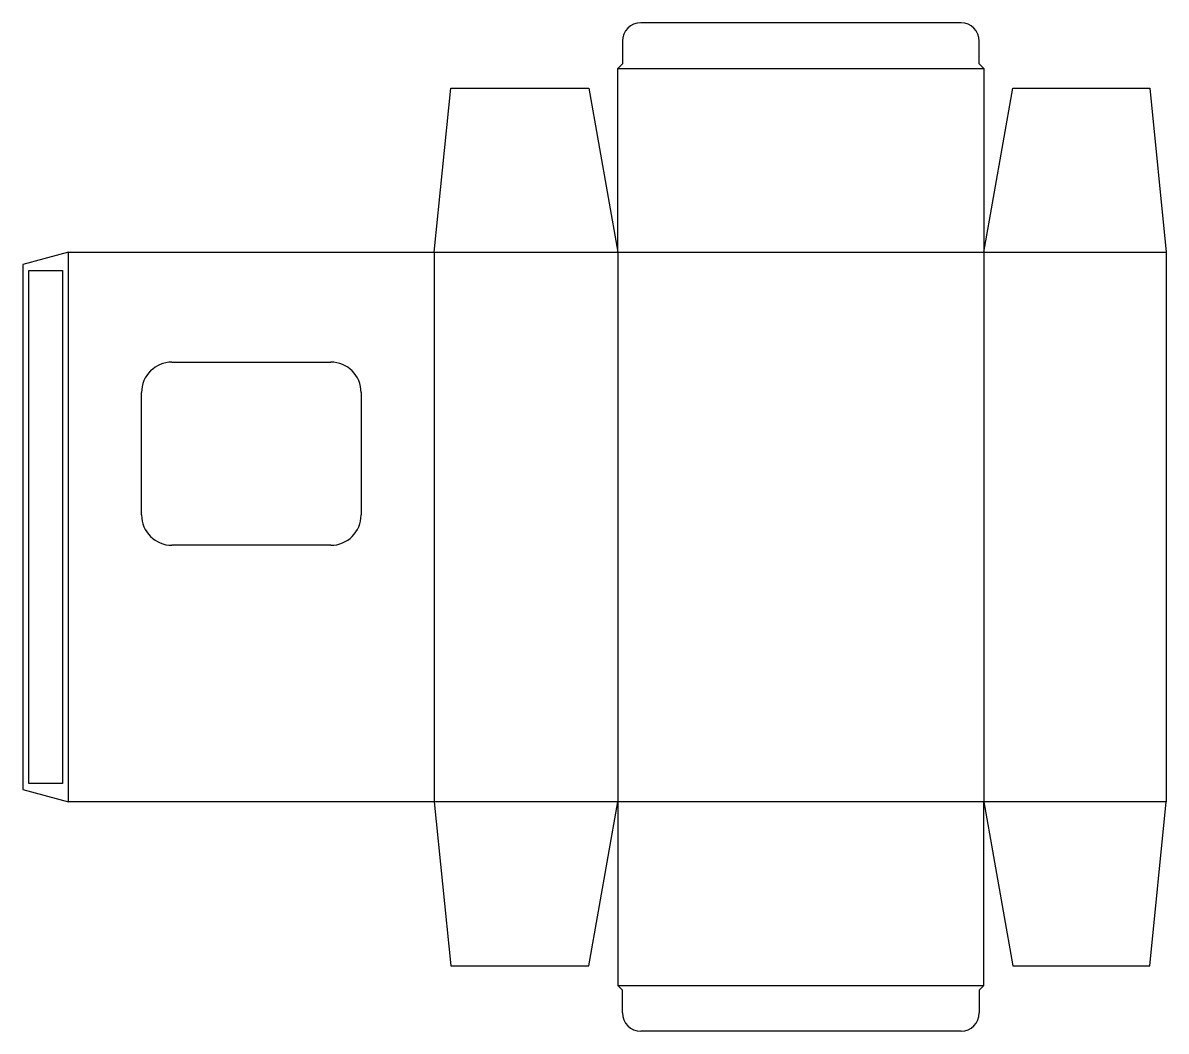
# Model space of a CAD drawing. Header units: millimetres. Extents: x 0 to 376, y 0 to 332.
import ezdxf

# ---------------------------------------------------------------- set-up
doc = ezdxf.new("R2010")
doc.units = ezdxf.units.MM
for name, color, linetype in [('CREASE', 5, 'CONTINUOUS'), ('CUT', 1, 'CONTINUOUS'), ('GLUE', 2, 'CONTINUOUS'), ('PERF', 3, 'CONTINUOUS')]:
    doc.layers.add(name, color=color, linetype=linetype)

msp = doc.modelspace()

# ---------------------------------------------------------------- linework, layer by layer
at = {"layer": 'CREASE'}
for p, q in [((195.9, 316.8), (316.35, 316.8)), ((15, 75.45), (15, 256.35)), ((135.45, 256.35), (135.45, 75.45)), ((135.45, 256.35), (195.9, 256.35)), ((195.9, 256.35), (195.9, 75.45)), ((195.9, 256.35), (316.35, 256.35)), ((316.35, 256.35), (316.35, 75.45)), ((316.35, 256.35), (376.35, 256.35)), ((195.9, 75.45), (135.45, 75.45)), ((316.35, 75.45), (195.9, 75.45)), ((376.35, 75.45), (316.35, 75.45)), ((195.9, 15), (316.35, 15))]:
    msp.add_line(p, q, dxfattribs=at)
at = {"layer": 'CUT'}
for p, q in [((308.85, 331.8), (203.4, 331.8)), ((197.4, 325.8), (197.4, 318.3)), ((314.85, 318.3), (314.85, 325.8)), ((197.4, 318.3), (195.9, 316.8)), ((195.9, 256.35), (195.9, 316.8)), ((316.35, 316.8), (314.85, 318.3)), ((316.35, 316.8), (316.35, 256.35)), ((135.45, 256.35), (140.85, 310.35)), ((140.85, 310.35), (186.35, 310.35)), ((186.35, 310.35), (195.9, 256.35)), ((316.35, 256.35), (325.9, 310.35)), ((325.9, 310.35), (370.95, 310.35)), ((370.95, 310.35), (376.35, 256.35)), ((15, 256.35), (0, 252.331)), ((15, 256.35), (135.45, 256.35)), ((376.35, 256.35), (376.35, 75.45)), ((0, 252.331), (0, 79.469)), ((0, 79.469), (15, 75.45)), ((135.45, 75.45), (15, 75.45)), ((135.45, 75.45), (140.85, 21.45)), ((186.35, 21.45), (195.9, 75.45)), ((195.9, 75.45), (195.9, 15)), ((316.35, 15), (316.35, 75.45)), ((316.35, 75.45), (325.9, 21.45)), ((370.95, 21.45), (376.35, 75.45)), ((140.85, 21.45), (186.35, 21.45)), ((325.9, 21.45), (370.95, 21.45)), ((197.4, 13.5), (195.9, 15)), ((197.4, 6), (197.4, 13.5)), ((316.35, 15), (314.85, 13.5)), ((314.85, 13.5), (314.85, 6)), ((308.85, 0), (203.4, 0))]:
    msp.add_line(p, q, dxfattribs=at)
for centre, start, end in [((203.4, 325.8), 90, 180), ((308.85, 325.8), 0, 90), ((203.4, 6), 180, 270), ((308.85, 6), 270, 0)]:
    msp.add_arc(centre, 6, start, end, dxfattribs=at)
at = {"layer": 'GLUE'}
for p, q in [((2, 250.331), (13, 250.331)), ((2, 81.469), (2, 250.331)), ((13, 250.331), (13, 81.469)), ((13, 81.469), (2, 81.469))]:
    msp.add_line(p, q, dxfattribs=at)
at = {"layer": 'PERF'}
for p, q in [((49.09, 220.17), (101.36, 220.17)), ((39.09, 169.87), (39.09, 210.17)), ((111.36, 210.17), (111.36, 169.87)), ((101.36, 159.87), (49.09, 159.87))]:
    msp.add_line(p, q, dxfattribs=at)
for centre, start, end in [((49.09, 210.17), 90, 180), ((101.36, 210.17), 0, 90), ((49.09, 169.87), 180, 270), ((101.36, 169.87), 270, 0)]:
    msp.add_arc(centre, 10, start, end, dxfattribs=at)

doc.saveas('drawing.dxf')
